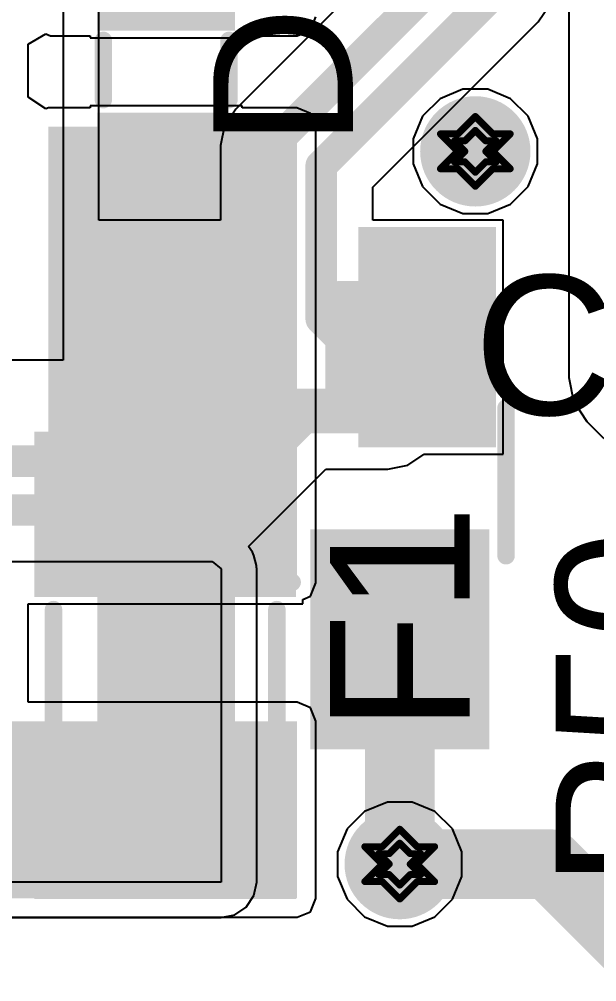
# Model space of a CAD drawing. Header units: inches. Extents: x -2.7 to 10.9, y -2.9 to 7.4.
# Drawn here: x -0.5046 to -0.3391, y -0.1299 to 0.146 of the extents above; entities that cross this region are included whole.
import ezdxf

# ---------------------------------------------------------------- set-up
doc = ezdxf.new("R2010")
doc.units = ezdxf.units.IN
doc.header["$MEASUREMENT"] = 0
for name, color, linetype in [('Bottom Layer', 5, 'Continuous'), ('Bottom Overlay', 54, 'Continuous'), ('Bottom Paste', 16, 'Continuous'), ('Bottom Solder', 6, 'Continuous'), ('Drill Drawing', 1, 'Continuous'), ('Layer 2', 16, 'Continuous'), ('Layer 3', 76, 'Continuous'), ('Top Layer', 1, 'Continuous'), ('Top Overlay', 2, 'Continuous'), ('Top Paste', 8, 'Continuous'), ('Top Solder', 216, 'Continuous'), ('Via Holes', 16, 'Continuous')]:
    doc.layers.add(name, color=color, linetype=linetype)
doc.styles.add('Arial', font='', dxfattribs={"height": 0.2})
doc.styles.get('Arial').set_extended_font_data('Arial')

# ---------------------------------------------------------------- blocks, each defined once
blk = doc.blocks.new('IND_0603__1608_M_______258')
at = {"layer": 'Top Layer'}
for points in [[(-0.03937, 0.01575), (-0.01575, 0.01575), (-0.01575, -0.01575), (-0.03937, -0.01575)], [(0.01575, 0.01575), (0.03937, 0.01575), (0.03937, -0.01575), (0.01575, -0.01575)]]:
    blk.add_hatch(color=1, dxfattribs=at).paths.add_polyline_path(points)
at = {"layer": 'Top Paste'}
for points in [[(-0.03937, 0.01575), (-0.01575, 0.01575), (-0.01575, -0.01575), (-0.03937, -0.01575)], [(0.01575, 0.01575), (0.03937, 0.01575), (0.03937, -0.01575), (0.01575, -0.01575)]]:
    blk.add_hatch(color=8, dxfattribs=at).paths.add_polyline_path(points)
at = {"layer": 'Top Solder'}
for points in [[(-0.04337, 0.01975), (-0.01175, 0.01975), (-0.01175, -0.01975), (-0.04337, -0.01975)], [(0.01175, 0.01975), (0.04337, 0.01975), (0.04337, -0.01975), (0.01175, -0.01975)]]:
    blk.add_hatch(color=216, dxfattribs=at).paths.add_polyline_path(points)
at = {"layer": 'Top Overlay'}
for points in [[(-0.008, 0.018, 0.005, 0.005, 0), (0.009, 0.018, 0.005, 0.005, 0)], [(-0.008, -0.018, 0.005, 0.005, 0), (0.009, -0.018, 0.005, 0.005, 0)]]:
    blk.add_lwpolyline(points, format="xyseb", dxfattribs=at)
for points in [[(-0.00925, 0.018, 0.0025, 0.0025, 1), (-0.00675, 0.018, 0.0025, 0.0025, 1)], [(0.00775, 0.018, 0.0025, 0.0025, 1), (0.01025, 0.018, 0.0025, 0.0025, 1)], [(-0.00925, -0.018, 0.0025, 0.0025, 1), (-0.00675, -0.018, 0.0025, 0.0025, 1)], [(0.00775, -0.018, 0.0025, 0.0025, 1), (0.01025, -0.018, 0.0025, 0.0025, 1)]]:
    blk.add_lwpolyline(points, format="xyseb", close=True, dxfattribs=at)
blk = doc.blocks.new('F____0805_261')
at = {"layer": 'Top Layer'}
for points in [[(-0.02362, -0.03346), (-0.06299, -0.03346), (-0.06299, 0.03346), (-0.02362, 0.03346)], [(0.06299, -0.03346), (0.02362, -0.03346), (0.02362, 0.03346), (0.06299, 0.03346)]]:
    blk.add_hatch(color=1, dxfattribs=at).paths.add_polyline_path(points)
at = {"layer": 'Top Paste'}
for points in [[(-0.02362, -0.03346), (-0.06299, -0.03346), (-0.06299, 0.03346), (-0.02362, 0.03346)], [(0.06299, -0.03346), (0.02362, -0.03346), (0.02362, 0.03346), (0.06299, 0.03346)]]:
    blk.add_hatch(color=8, dxfattribs=at).paths.add_polyline_path(points)
at = {"layer": 'Top Solder'}
for points in [[(-0.01962, -0.03746), (-0.06699, -0.03746), (-0.06699, 0.03746), (-0.01962, 0.03746)], [(0.06699, -0.03746), (0.01962, -0.03746), (0.01962, 0.03746), (0.06699, 0.03746)]]:
    blk.add_hatch(color=216, dxfattribs=at).paths.add_polyline_path(points)
at = {"layer": 'Top Overlay'}
for points in [[(-0.016, 0.032, 0.005, 0.005, 0), (0.016, 0.032, 0.005, 0.005, 0)], [(-0.016, -0.032, 0.005, 0.005, 0), (0.016, -0.032, 0.005, 0.005, 0)]]:
    blk.add_lwpolyline(points, format="xyseb", dxfattribs=at)
for points in [[(-0.01725, 0.032, 0.0025, 0.0025, 1), (-0.01475, 0.032, 0.0025, 0.0025, 1)], [(0.01475, 0.032, 0.0025, 0.0025, 1), (0.01725, 0.032, 0.0025, 0.0025, 1)], [(-0.01725, -0.032, 0.0025, 0.0025, 1), (-0.01475, -0.032, 0.0025, 0.0025, 1)], [(0.01475, -0.032, 0.0025, 0.0025, 1), (0.01725, -0.032, 0.0025, 0.0025, 1)]]:
    blk.add_lwpolyline(points, format="xyseb", close=True, dxfattribs=at)
blk = doc.blocks.new('SOT_143_4__B_269')
at = {"layer": 'Bottom Layer'}
for points in [[(-0.02756, 0.05118), (-0.02756, 0.08268), (0.02756, 0.08268), (0.02756, 0.05118)], [(0.05906, 0.05118), (0.05906, 0.08268), (0.11417, 0.08268), (0.11417, 0.05118)], [(-0.02756, -0.02165), (-0.02756, 0.02165), (0.02756, 0.02165), (0.02756, -0.02165)], [(0.05906, -0.02362), (0.05906, 0.00787), (0.11417, 0.00787), (0.11417, -0.02362)]]:
    blk.add_hatch(color=5, dxfattribs=at).paths.add_polyline_path(points)
at = {"layer": 'Bottom Paste'}
for points in [[(-0.02756, 0.05118), (-0.02756, 0.08268), (0.02756, 0.08268), (0.02756, 0.05118)], [(0.05906, 0.05118), (0.05906, 0.08268), (0.11417, 0.08268), (0.11417, 0.05118)], [(-0.02756, -0.02165), (-0.02756, 0.02165), (0.02756, 0.02165), (0.02756, -0.02165)], [(0.05906, -0.02362), (0.05906, 0.00787), (0.11417, 0.00787), (0.11417, -0.02362)]]:
    blk.add_hatch(color=16, dxfattribs=at).paths.add_polyline_path(points)
at = {"layer": 'Bottom Solder'}
for points in [[(-0.03156, 0.04718), (-0.03156, 0.08668), (0.03156, 0.08668), (0.03156, 0.04718)], [(0.05506, 0.04718), (0.05506, 0.08668), (0.11817, 0.08668), (0.11817, 0.04718)], [(-0.03156, -0.02565), (-0.03156, 0.02565), (0.03156, 0.02565), (0.03156, -0.02565)], [(0.05506, -0.02762), (0.05506, 0.01187), (0.11817, 0.01187), (0.11817, -0.02762)]]:
    blk.add_hatch(color=6, dxfattribs=at).paths.add_polyline_path(points)
at = {"layer": 'Bottom Overlay'}
for points in [[(0.02762, 0.08953, 0.005, 0.005, 0), (0.06289, 0.08953, 0.005, 0.005, 0)], [(0.01634, 0.04315, 0.005, 0.005, 0), (0.01634, 0.03082, 0.005, 0.005, 0)], [(0.06936, 0.04241, 0.005, 0.005, 0), (0.06936, 0.01678, 0.005, 0.005, 0)], [(-0.039, 0.006, 0.005, 0.005, 0), (-0.034, 0.001, 0.005, 0.005, 0)], [(-0.039, 0.006, 0.005, 0.005, 0), (-0.039, -0.004, 0.005, 0.005, 0)], [(-0.034, 0.001, 0.005, 0.005, 0), (-0.039, -0.004, 0.005, 0.005, 0)], [(0.02394, -0.03047, 0.005, 0.005, 0), (0.06632, -0.03047, 0.005, 0.005, 0)]]:
    blk.add_lwpolyline(points, format="xyseb", dxfattribs=at)
for points in [[(0.02637, 0.08953, 0.0025, 0.0025, 1), (0.02887, 0.08953, 0.0025, 0.0025, 1)], [(0.06164, 0.08953, 0.0025, 0.0025, 1), (0.06414, 0.08953, 0.0025, 0.0025, 1)], [(0.01509, 0.04315, 0.0025, 0.0025, 1), (0.01759, 0.04315, 0.0025, 0.0025, 1)], [(0.06811, 0.04241, 0.0025, 0.0025, 1), (0.07061, 0.04241, 0.0025, 0.0025, 1)], [(0.01509, 0.03082, 0.0025, 0.0025, 1), (0.01759, 0.03082, 0.0025, 0.0025, 1)], [(0.06811, 0.01678, 0.0025, 0.0025, 1), (0.07061, 0.01678, 0.0025, 0.0025, 1)], [(-0.04025, 0.006, 0.0025, 0.0025, 1), (-0.03775, 0.006, 0.0025, 0.0025, 1)], [(-0.04025, 0.006, 0.0025, 0.0025, 1), (-0.03775, 0.006, 0.0025, 0.0025, 1)], [(-0.03525, 0.001, 0.0025, 0.0025, 1), (-0.03275, 0.001, 0.0025, 0.0025, 1)], [(-0.03525, 0.001, 0.0025, 0.0025, 1), (-0.03275, 0.001, 0.0025, 0.0025, 1)], [(-0.04025, -0.004, 0.0025, 0.0025, 1), (-0.03775, -0.004, 0.0025, 0.0025, 1)], [(-0.04025, -0.004, 0.0025, 0.0025, 1), (-0.03775, -0.004, 0.0025, 0.0025, 1)], [(0.02269, -0.03047, 0.0025, 0.0025, 1), (0.02519, -0.03047, 0.0025, 0.0025, 1)], [(0.06507, -0.03047, 0.0025, 0.0025, 1), (0.06757, -0.03047, 0.0025, 0.0025, 1)]]:
    blk.add_lwpolyline(points, format="xyseb", close=True, dxfattribs=at)
blk = doc.blocks.new('C___0402_336')
at = {"layer": 'Top Layer'}
for points in [[(-0.0275, -0.0125), (-0.0275, 0.0125), (-0.0095, 0.0125), (-0.0095, -0.0125)], [(0.0095, -0.0125), (0.0095, 0.0125), (0.0275, 0.0125), (0.0275, -0.0125)]]:
    blk.add_hatch(color=1, dxfattribs=at).paths.add_polyline_path(points)
at = {"layer": 'Top Paste'}
for points in [[(-0.0275, -0.0125), (-0.0275, 0.0125), (-0.0095, 0.0125), (-0.0095, -0.0125)], [(0.0095, -0.0125), (0.0095, 0.0125), (0.0275, 0.0125), (0.0275, -0.0125)]]:
    blk.add_hatch(color=8, dxfattribs=at).paths.add_polyline_path(points)
at = {"layer": 'Top Solder'}
for points in [[(-0.02986, -0.01486), (-0.02986, 0.01486), (-0.00714, 0.01486), (-0.00714, -0.01486)], [(0.00714, -0.01486), (0.00714, 0.01486), (0.02986, 0.01486), (0.02986, -0.01486)]]:
    blk.add_hatch(color=216, dxfattribs=at).paths.add_polyline_path(points)
at = {"layer": 'Top Overlay'}
for points in [[(-0.031, 0.016, 0.005, 0.005, 0), (-0.031, -0.016, 0.005, 0.005, 0)], [(-0.011, 0.016, 0.005, 0.005, 0), (-0.031, 0.016, 0.005, 0.005, 0)], [(0.031, 0.016, 0.005, 0.005, 0), (0.011, 0.016, 0.005, 0.005, 0)], [(0.031, 0.016, 0.005, 0.005, 0), (0.031, -0.016, 0.005, 0.005, 0)], [(-0.011, -0.016, 0.005, 0.005, 0), (-0.031, -0.016, 0.005, 0.005, 0)], [(0.031, -0.016, 0.005, 0.005, 0), (0.011, -0.016, 0.005, 0.005, 0)]]:
    blk.add_lwpolyline(points, format="xyseb", dxfattribs=at)
for points in [[(-0.03225, 0.016, 0.0025, 0.0025, 1), (-0.02975, 0.016, 0.0025, 0.0025, 1)], [(-0.03225, 0.016, 0.0025, 0.0025, 1), (-0.02975, 0.016, 0.0025, 0.0025, 1)], [(-0.01225, 0.016, 0.0025, 0.0025, 1), (-0.00975, 0.016, 0.0025, 0.0025, 1)], [(0.00975, 0.016, 0.0025, 0.0025, 1), (0.01225, 0.016, 0.0025, 0.0025, 1)], [(0.02975, 0.016, 0.0025, 0.0025, 1), (0.03225, 0.016, 0.0025, 0.0025, 1)], [(0.02975, 0.016, 0.0025, 0.0025, 1), (0.03225, 0.016, 0.0025, 0.0025, 1)], [(-0.03225, -0.016, 0.0025, 0.0025, 1), (-0.02975, -0.016, 0.0025, 0.0025, 1)], [(-0.03225, -0.016, 0.0025, 0.0025, 1), (-0.02975, -0.016, 0.0025, 0.0025, 1)], [(-0.01225, -0.016, 0.0025, 0.0025, 1), (-0.00975, -0.016, 0.0025, 0.0025, 1)], [(0.00975, -0.016, 0.0025, 0.0025, 1), (0.01225, -0.016, 0.0025, 0.0025, 1)], [(0.02975, -0.016, 0.0025, 0.0025, 1), (0.03225, -0.016, 0.0025, 0.0025, 1)], [(0.02975, -0.016, 0.0025, 0.0025, 1), (0.03225, -0.016, 0.0025, 0.0025, 1)]]:
    blk.add_lwpolyline(points, format="xyseb", close=True, dxfattribs=at)

msp = doc.modelspace()

# ---------------------------------------------------------------- hatches: boundary and pattern name
at = {"layer": 'Bottom Layer'}
h = msp.add_hatch(color=5, dxfattribs=at)
edge = h.paths.add_edge_path()
edge.add_arc((-0.37392, 0.10815), 0.01181, 0, 360)
h = msp.add_hatch(color=5, dxfattribs=at)
edge = h.paths.add_edge_path()
edge.add_arc((-0.39558, -0.09618), 0.01181, 0, 360)
at = {"layer": 'Bottom Solder'}
h = msp.add_hatch(color=6, dxfattribs=at)
edge = h.paths.add_edge_path()
edge.add_arc((-0.37392, 0.10815), 0.01581, 0, 360)
h = msp.add_hatch(color=6, dxfattribs=at)
edge = h.paths.add_edge_path()
edge.add_arc((-0.39558, -0.09618), 0.01581, 0, 360)
at = {"layer": 'Layer 2'}
h = msp.add_hatch(color=16, dxfattribs=at)
edge = h.paths.add_edge_path()
edge.add_arc((-0.37392, 0.10815), 0.01181, 0, 360)
h = msp.add_hatch(color=16, dxfattribs=at)
edge = h.paths.add_edge_path()
edge.add_arc((-0.39558, -0.09618), 0.01181, 0, 360)
at = {"layer": 'Layer 3'}
h = msp.add_hatch(color=76, dxfattribs=at)
edge = h.paths.add_edge_path()
edge.add_arc((-0.37392, 0.10815), 0.01181, 0, 360)
h = msp.add_hatch(color=76, dxfattribs=at)
edge = h.paths.add_edge_path()
edge.add_arc((-0.39558, -0.09618), 0.01181, 0, 360)
at = {"layer": 'Top Layer'}
h = msp.add_hatch(color=1, dxfattribs=at)
edge = h.paths.add_edge_path()
edge.add_arc((-0.37392, 0.10815), 0.01181, 0, 360)
for points in [[(-0.49625, -0.01558), (-0.42502, -0.01558), (-0.42502, 0.11523), (-0.49625, 0.11523)], [(-0.547, -0.106), (-0.425, -0.106), (-0.425, -0.0552), (-0.547, -0.0552)]]:
    msp.add_hatch(color=1, dxfattribs=at).paths.add_polyline_path(points)
h = msp.add_hatch(color=1, dxfattribs=at)
edge = h.paths.add_edge_path()
edge.add_arc((-0.39558, -0.09618), 0.01181, 0, 360)
at = {"layer": 'Top Solder'}
h = msp.add_hatch(color=216, dxfattribs=at)
edge = h.paths.add_edge_path()
edge.add_arc((-0.37392, 0.10815), 0.01581, 0, 360)
h = msp.add_hatch(color=216, dxfattribs=at)
edge = h.paths.add_edge_path()
edge.add_arc((-0.39558, -0.09618), 0.01581, 0, 360)
at = {"layer": 'Via Holes'}
h = msp.add_hatch(color=7, dxfattribs=at)
edge = h.paths.add_edge_path()
edge.add_arc((-0.37392, 0.10815), 0.00591, 0, 360)
h = msp.add_hatch(color=7, dxfattribs=at)
edge = h.paths.add_edge_path()
edge.add_arc((-0.39558, -0.09618), 0.00591, 0, 360)

# ---------------------------------------------------------------- linework, layer by layer
at = {"layer": 'Bottom Layer'}
for p, q in [((-0.39514, 0.16768), (-0.44256, 0.12027)), ((-0.492, 0.15755), (-0.492, 0.0483)), ((-0.4818, 0.08845), (-0.4818, 0.15755)), ((-0.34717, 0.15227), (-0.34717, 0.04333)), ((-0.35591, 0.14531), (-0.3527, 0.1501)), ((-0.40332, 0.09789), (-0.35591, 0.14531)), ((-0.44256, 0.12027), (-0.44576, 0.11547)), ((-0.44576, 0.11547), (-0.44689, 0.10982)), ((-0.44689, 0.10982), (-0.44689, 0.08845)), ((-0.40332, 0.08845), (-0.40332, 0.09789)), ((-0.44689, 0.08845), (-0.4818, 0.08845)), ((-0.36595, 0.08845), (-0.40332, 0.08845)), ((-0.36595, 0.02133), (-0.36595, 0.08845)), ((-0.492, 0.0483), (-0.53535, 0.0483)), ((-0.34717, 0.04333), (-0.34581, 0.0365)), ((-0.34581, 0.0365), (-0.34195, 0.03071)), ((-0.34195, 0.03071), (-0.31705, 0.00582)), ((-0.39329, 0.01817), (-0.38856, 0.02133)), ((-0.38856, 0.02133), (-0.36595, 0.02133)), ((-0.43888, -0.00512), (-0.41672, 0.01705)), ((-0.41672, 0.01705), (-0.39895, 0.01705)), ((-0.39895, 0.01705), (-0.39329, 0.01817)), ((-0.43776, -0.00676), (-0.43888, -0.00512)), ((-0.43762, -0.00724), (-0.43776, -0.00676)), ((-0.43734, -0.00766), (-0.43762, -0.00724)), ((-0.43704, -0.00913), (-0.43734, -0.00766)), ((-0.51754, -0.00945), (-0.44934, -0.00945)), ((-0.44934, -0.00945), (-0.44676, -0.01156)), ((-0.43661, -0.01057), (-0.43704, -0.00913)), ((-0.43666, -0.01107), (-0.43661, -0.01057)), ((-0.44676, -0.01156), (-0.44676, -0.10131)), ((-0.43656, -0.01156), (-0.43666, -0.01107)), ((-0.43656, -0.10131), (-0.43656, -0.01156)), ((-0.44676, -0.10131), (-0.63607, -0.10131)), ((-0.43734, -0.10521), (-0.43656, -0.10131)), ((-0.43955, -0.10852), (-0.43734, -0.10521)), ((-0.44285, -0.11073), (-0.43955, -0.10852)), ((-0.63607, -0.11151), (-0.44676, -0.11151)), ((-0.44676, -0.11151), (-0.44285, -0.11073))]:
    msp.add_line(p, q, dxfattribs=at)
for points in [[(-0.4321, 0.10982, 0.009, 0.009, 0), (-0.38036, 0.16156, 0.009, 0.009, 0)], [(-0.4181, 0.10402, 0.009, 0.009, 0), (-0.36636, 0.15576, 0.009, 0.009, 0)], [(-0.4321, 0.06016, 0.009, 0.009, 0), (-0.4321, 0.10982, 0.009, 0.009, 0)], [(-0.4181, 0.06016, 0.009, 0.009, 0), (-0.4181, 0.10402, 0.009, 0.009, 0)], [(-0.43738, 0.05489, 0.009, 0.009, 0), (-0.4321, 0.06016, 0.009, 0.009, 0)], [(-0.4181, 0.06016, 0.009, 0.009, 0), (-0.41283, 0.05489, 0.009, 0.009, 0)], [(-0.47375, 0.04364, 0.009, 0.009, 0), (-0.4625, 0.05489, 0.009, 0.009, 0)], [(-0.4625, 0.05489, 0.009, 0.009, 0), (-0.43738, 0.05489, 0.009, 0.009, 0)], [(-0.41283, 0.05489, 0.009, 0.009, 0), (-0.3877, 0.05489, 0.009, 0.009, 0)], [(-0.3877, 0.04308, 0.009, 0.009, 0), (-0.3877, 0.05489, 0.009, 0.009, 0)], [(-0.47375, 0.02461, 0.009, 0.009, 0), (-0.47375, 0.04364, 0.009, 0.009, 0)], [(-0.39895, 0.03183, 0.009, 0.009, 0), (-0.3877, 0.04308, 0.009, 0.009, 0)], [(-0.44934, 0.00534, 0.009, 0.009, 0), (-0.42284, 0.03183, 0.009, 0.009, 0)], [(-0.42284, 0.03183, 0.009, 0.009, 0), (-0.39895, 0.03183, 0.009, 0.009, 0)], [(-0.47902, 0.01934, 0.009, 0.009, 0), (-0.47375, 0.02461, 0.009, 0.009, 0)], [(-0.51174, 0.01934, 0.009, 0.009, 0), (-0.47902, 0.01934, 0.009, 0.009, 0)], [(-0.51754, 0.00534, 0.009, 0.009, 0), (-0.44934, 0.00534, 0.009, 0.009, 0)], [(-0.39558, -0.09618, 0.02, 0.02, 0), (-0.39558, -0.03172, 0.02, 0.02, 0)]]:
    msp.add_lwpolyline(points, format="xyseb", dxfattribs=at)
for points in [[(-0.43435, 0.10982, 0.0045, 0.0045, 1), (-0.42985, 0.10982, 0.0045, 0.0045, 1)], [(-0.43435, 0.10982, 0.0045, 0.0045, 1), (-0.42985, 0.10982, 0.0045, 0.0045, 1)], [(-0.42035, 0.10402, 0.0045, 0.0045, 1), (-0.41585, 0.10402, 0.0045, 0.0045, 1)], [(-0.42035, 0.10402, 0.0045, 0.0045, 1), (-0.41585, 0.10402, 0.0045, 0.0045, 1)], [(-0.43435, 0.06016, 0.0045, 0.0045, 1), (-0.42985, 0.06016, 0.0045, 0.0045, 1)], [(-0.43435, 0.06016, 0.0045, 0.0045, 1), (-0.42985, 0.06016, 0.0045, 0.0045, 1)], [(-0.42035, 0.06016, 0.0045, 0.0045, 1), (-0.41585, 0.06016, 0.0045, 0.0045, 1)], [(-0.42035, 0.06016, 0.0045, 0.0045, 1), (-0.41585, 0.06016, 0.0045, 0.0045, 1)], [(-0.46475, 0.05489, 0.0045, 0.0045, 1), (-0.46025, 0.05489, 0.0045, 0.0045, 1)], [(-0.46475, 0.05489, 0.0045, 0.0045, 1), (-0.46025, 0.05489, 0.0045, 0.0045, 1)], [(-0.43963, 0.05489, 0.0045, 0.0045, 1), (-0.43513, 0.05489, 0.0045, 0.0045, 1)], [(-0.43963, 0.05489, 0.0045, 0.0045, 1), (-0.43513, 0.05489, 0.0045, 0.0045, 1)], [(-0.41508, 0.05489, 0.0045, 0.0045, 1), (-0.41058, 0.05489, 0.0045, 0.0045, 1)], [(-0.41508, 0.05489, 0.0045, 0.0045, 1), (-0.41058, 0.05489, 0.0045, 0.0045, 1)], [(-0.38995, 0.05489, 0.0045, 0.0045, 1), (-0.38545, 0.05489, 0.0045, 0.0045, 1)], [(-0.38995, 0.05489, 0.0045, 0.0045, 1), (-0.38545, 0.05489, 0.0045, 0.0045, 1)], [(-0.476, 0.04364, 0.0045, 0.0045, 1), (-0.4715, 0.04364, 0.0045, 0.0045, 1)], [(-0.476, 0.04364, 0.0045, 0.0045, 1), (-0.4715, 0.04364, 0.0045, 0.0045, 1)], [(-0.38995, 0.04308, 0.0045, 0.0045, 1), (-0.38545, 0.04308, 0.0045, 0.0045, 1)], [(-0.38995, 0.04308, 0.0045, 0.0045, 1), (-0.38545, 0.04308, 0.0045, 0.0045, 1)], [(-0.42509, 0.03183, 0.0045, 0.0045, 1), (-0.42059, 0.03183, 0.0045, 0.0045, 1)], [(-0.42509, 0.03183, 0.0045, 0.0045, 1), (-0.42059, 0.03183, 0.0045, 0.0045, 1)], [(-0.4012, 0.03183, 0.0045, 0.0045, 1), (-0.3967, 0.03183, 0.0045, 0.0045, 1)], [(-0.4012, 0.03183, 0.0045, 0.0045, 1), (-0.3967, 0.03183, 0.0045, 0.0045, 1)], [(-0.476, 0.02461, 0.0045, 0.0045, 1), (-0.4715, 0.02461, 0.0045, 0.0045, 1)], [(-0.476, 0.02461, 0.0045, 0.0045, 1), (-0.4715, 0.02461, 0.0045, 0.0045, 1)], [(-0.48128, 0.01934, 0.0045, 0.0045, 1), (-0.47678, 0.01934, 0.0045, 0.0045, 1)], [(-0.48128, 0.01934, 0.0045, 0.0045, 1), (-0.47678, 0.01934, 0.0045, 0.0045, 1)], [(-0.45159, 0.00534, 0.0045, 0.0045, 1), (-0.44709, 0.00534, 0.0045, 0.0045, 1)], [(-0.45159, 0.00534, 0.0045, 0.0045, 1), (-0.44709, 0.00534, 0.0045, 0.0045, 1)], [(-0.40058, -0.03172, 0.01, 0.01, 1), (-0.39058, -0.03172, 0.01, 0.01, 1)], [(-0.40058, -0.09618, 0.01, 0.01, 1), (-0.39058, -0.09618, 0.01, 0.01, 1)]]:
    msp.add_lwpolyline(points, format="xyseb", close=True, dxfattribs=at)
at = {"layer": 'Drill Drawing'}
for points in [[(-0.37892, 0.11315, 0.002, 0.002, 0), (-0.37392, 0.11815, 0.002, 0.002, 0)], [(-0.37392, 0.11815, 0.002, 0.002, 0), (-0.36892, 0.11315, 0.002, 0.002, 0)], [(-0.38392, 0.11315, 0.002, 0.002, 0), (-0.37892, 0.10815, 0.002, 0.002, 0)], [(-0.38392, 0.11315, 0.002, 0.002, 0), (-0.37892, 0.11315, 0.002, 0.002, 0)], [(-0.37692, 0.11115, 0.002, 0.002, 0), (-0.37392, 0.11415, 0.002, 0.002, 0)], [(-0.37392, 0.11415, 0.002, 0.002, 0), (-0.37092, 0.11115, 0.002, 0.002, 0)], [(-0.36892, 0.11315, 0.002, 0.002, 0), (-0.36392, 0.11315, 0.002, 0.002, 0)], [(-0.36892, 0.10815, 0.002, 0.002, 0), (-0.36392, 0.11315, 0.002, 0.002, 0)], [(-0.37992, 0.11115, 0.002, 0.002, 0), (-0.37692, 0.10815, 0.002, 0.002, 0)], [(-0.37992, 0.11115, 0.002, 0.002, 0), (-0.37692, 0.11115, 0.002, 0.002, 0)], [(-0.37092, 0.11115, 0.002, 0.002, 0), (-0.36792, 0.11115, 0.002, 0.002, 0)], [(-0.37092, 0.10815, 0.002, 0.002, 0), (-0.36792, 0.11115, 0.002, 0.002, 0)], [(-0.38392, 0.10315, 0.002, 0.002, 0), (-0.37892, 0.10815, 0.002, 0.002, 0)], [(-0.37992, 0.10515, 0.002, 0.002, 0), (-0.37692, 0.10815, 0.002, 0.002, 0)], [(-0.37092, 0.10815, 0.002, 0.002, 0), (-0.36792, 0.10515, 0.002, 0.002, 0)], [(-0.36892, 0.10815, 0.002, 0.002, 0), (-0.36392, 0.10315, 0.002, 0.002, 0)], [(-0.37992, 0.10515, 0.002, 0.002, 0), (-0.37692, 0.10515, 0.002, 0.002, 0)], [(-0.37692, 0.10515, 0.002, 0.002, 0), (-0.37392, 0.10215, 0.002, 0.002, 0)], [(-0.37392, 0.10215, 0.002, 0.002, 0), (-0.37092, 0.10515, 0.002, 0.002, 0)], [(-0.37092, 0.10515, 0.002, 0.002, 0), (-0.36792, 0.10515, 0.002, 0.002, 0)], [(-0.38392, 0.10315, 0.002, 0.002, 0), (-0.37892, 0.10315, 0.002, 0.002, 0)], [(-0.37892, 0.10315, 0.002, 0.002, 0), (-0.37392, 0.09815, 0.002, 0.002, 0)], [(-0.37392, 0.09815, 0.002, 0.002, 0), (-0.36892, 0.10315, 0.002, 0.002, 0)], [(-0.36892, 0.10315, 0.002, 0.002, 0), (-0.36392, 0.10315, 0.002, 0.002, 0)], [(-0.40058, -0.09118, 0.002, 0.002, 0), (-0.39558, -0.08618, 0.002, 0.002, 0)], [(-0.39558, -0.08618, 0.002, 0.002, 0), (-0.39058, -0.09118, 0.002, 0.002, 0)], [(-0.40558, -0.09118, 0.002, 0.002, 0), (-0.40058, -0.09618, 0.002, 0.002, 0)], [(-0.40558, -0.09118, 0.002, 0.002, 0), (-0.40058, -0.09118, 0.002, 0.002, 0)], [(-0.39858, -0.09318, 0.002, 0.002, 0), (-0.39558, -0.09018, 0.002, 0.002, 0)], [(-0.39558, -0.09018, 0.002, 0.002, 0), (-0.39258, -0.09318, 0.002, 0.002, 0)], [(-0.39058, -0.09118, 0.002, 0.002, 0), (-0.38558, -0.09118, 0.002, 0.002, 0)], [(-0.39058, -0.09618, 0.002, 0.002, 0), (-0.38558, -0.09118, 0.002, 0.002, 0)], [(-0.40158, -0.09318, 0.002, 0.002, 0), (-0.39858, -0.09618, 0.002, 0.002, 0)], [(-0.40158, -0.09318, 0.002, 0.002, 0), (-0.39858, -0.09318, 0.002, 0.002, 0)], [(-0.39258, -0.09318, 0.002, 0.002, 0), (-0.38958, -0.09318, 0.002, 0.002, 0)], [(-0.39258, -0.09618, 0.002, 0.002, 0), (-0.38958, -0.09318, 0.002, 0.002, 0)], [(-0.40558, -0.10118, 0.002, 0.002, 0), (-0.40058, -0.09618, 0.002, 0.002, 0)], [(-0.40158, -0.09918, 0.002, 0.002, 0), (-0.39858, -0.09618, 0.002, 0.002, 0)], [(-0.39258, -0.09618, 0.002, 0.002, 0), (-0.38958, -0.09918, 0.002, 0.002, 0)], [(-0.39058, -0.09618, 0.002, 0.002, 0), (-0.38558, -0.10118, 0.002, 0.002, 0)], [(-0.40158, -0.09918, 0.002, 0.002, 0), (-0.39858, -0.09918, 0.002, 0.002, 0)], [(-0.39858, -0.09918, 0.002, 0.002, 0), (-0.39558, -0.10218, 0.002, 0.002, 0)], [(-0.39558, -0.10218, 0.002, 0.002, 0), (-0.39258, -0.09918, 0.002, 0.002, 0)], [(-0.39258, -0.09918, 0.002, 0.002, 0), (-0.38958, -0.09918, 0.002, 0.002, 0)], [(-0.40558, -0.10118, 0.002, 0.002, 0), (-0.40058, -0.10118, 0.002, 0.002, 0)], [(-0.40058, -0.10118, 0.002, 0.002, 0), (-0.39558, -0.10618, 0.002, 0.002, 0)], [(-0.39558, -0.10618, 0.002, 0.002, 0), (-0.39058, -0.10118, 0.002, 0.002, 0)], [(-0.39058, -0.10118, 0.002, 0.002, 0), (-0.38558, -0.10118, 0.002, 0.002, 0)]]:
    msp.add_lwpolyline(points, format="xyseb", dxfattribs=at)
for points in [[(-0.37442, 0.11815, 0.001, 0.001, 1), (-0.37342, 0.11815, 0.001, 0.001, 1)], [(-0.37442, 0.11815, 0.001, 0.001, 1), (-0.37342, 0.11815, 0.001, 0.001, 1)], [(-0.38442, 0.11315, 0.001, 0.001, 1), (-0.38342, 0.11315, 0.001, 0.001, 1)], [(-0.38442, 0.11315, 0.001, 0.001, 1), (-0.38342, 0.11315, 0.001, 0.001, 1)], [(-0.37942, 0.11315, 0.001, 0.001, 1), (-0.37842, 0.11315, 0.001, 0.001, 1)], [(-0.37942, 0.11315, 0.001, 0.001, 1), (-0.37842, 0.11315, 0.001, 0.001, 1)], [(-0.37442, 0.11415, 0.001, 0.001, 1), (-0.37342, 0.11415, 0.001, 0.001, 1)], [(-0.37442, 0.11415, 0.001, 0.001, 1), (-0.37342, 0.11415, 0.001, 0.001, 1)], [(-0.36942, 0.11315, 0.001, 0.001, 1), (-0.36842, 0.11315, 0.001, 0.001, 1)], [(-0.36942, 0.11315, 0.001, 0.001, 1), (-0.36842, 0.11315, 0.001, 0.001, 1)], [(-0.36442, 0.11315, 0.001, 0.001, 1), (-0.36342, 0.11315, 0.001, 0.001, 1)], [(-0.36442, 0.11315, 0.001, 0.001, 1), (-0.36342, 0.11315, 0.001, 0.001, 1)], [(-0.38042, 0.11115, 0.001, 0.001, 1), (-0.37942, 0.11115, 0.001, 0.001, 1)], [(-0.38042, 0.11115, 0.001, 0.001, 1), (-0.37942, 0.11115, 0.001, 0.001, 1)], [(-0.37742, 0.11115, 0.001, 0.001, 1), (-0.37642, 0.11115, 0.001, 0.001, 1)], [(-0.37742, 0.11115, 0.001, 0.001, 1), (-0.37642, 0.11115, 0.001, 0.001, 1)], [(-0.37142, 0.11115, 0.001, 0.001, 1), (-0.37042, 0.11115, 0.001, 0.001, 1)], [(-0.37142, 0.11115, 0.001, 0.001, 1), (-0.37042, 0.11115, 0.001, 0.001, 1)], [(-0.36842, 0.11115, 0.001, 0.001, 1), (-0.36742, 0.11115, 0.001, 0.001, 1)], [(-0.36842, 0.11115, 0.001, 0.001, 1), (-0.36742, 0.11115, 0.001, 0.001, 1)], [(-0.37942, 0.10815, 0.001, 0.001, 1), (-0.37842, 0.10815, 0.001, 0.001, 1)], [(-0.37942, 0.10815, 0.001, 0.001, 1), (-0.37842, 0.10815, 0.001, 0.001, 1)], [(-0.37742, 0.10815, 0.001, 0.001, 1), (-0.37642, 0.10815, 0.001, 0.001, 1)], [(-0.37742, 0.10815, 0.001, 0.001, 1), (-0.37642, 0.10815, 0.001, 0.001, 1)], [(-0.37142, 0.10815, 0.001, 0.001, 1), (-0.37042, 0.10815, 0.001, 0.001, 1)], [(-0.37142, 0.10815, 0.001, 0.001, 1), (-0.37042, 0.10815, 0.001, 0.001, 1)], [(-0.36942, 0.10815, 0.001, 0.001, 1), (-0.36842, 0.10815, 0.001, 0.001, 1)], [(-0.36942, 0.10815, 0.001, 0.001, 1), (-0.36842, 0.10815, 0.001, 0.001, 1)], [(-0.38042, 0.10515, 0.001, 0.001, 1), (-0.37942, 0.10515, 0.001, 0.001, 1)], [(-0.38042, 0.10515, 0.001, 0.001, 1), (-0.37942, 0.10515, 0.001, 0.001, 1)], [(-0.37742, 0.10515, 0.001, 0.001, 1), (-0.37642, 0.10515, 0.001, 0.001, 1)], [(-0.37742, 0.10515, 0.001, 0.001, 1), (-0.37642, 0.10515, 0.001, 0.001, 1)], [(-0.37142, 0.10515, 0.001, 0.001, 1), (-0.37042, 0.10515, 0.001, 0.001, 1)], [(-0.37142, 0.10515, 0.001, 0.001, 1), (-0.37042, 0.10515, 0.001, 0.001, 1)], [(-0.36842, 0.10515, 0.001, 0.001, 1), (-0.36742, 0.10515, 0.001, 0.001, 1)], [(-0.36842, 0.10515, 0.001, 0.001, 1), (-0.36742, 0.10515, 0.001, 0.001, 1)], [(-0.38442, 0.10315, 0.001, 0.001, 1), (-0.38342, 0.10315, 0.001, 0.001, 1)], [(-0.38442, 0.10315, 0.001, 0.001, 1), (-0.38342, 0.10315, 0.001, 0.001, 1)], [(-0.37942, 0.10315, 0.001, 0.001, 1), (-0.37842, 0.10315, 0.001, 0.001, 1)], [(-0.37942, 0.10315, 0.001, 0.001, 1), (-0.37842, 0.10315, 0.001, 0.001, 1)], [(-0.37442, 0.10215, 0.001, 0.001, 1), (-0.37342, 0.10215, 0.001, 0.001, 1)], [(-0.37442, 0.10215, 0.001, 0.001, 1), (-0.37342, 0.10215, 0.001, 0.001, 1)], [(-0.36942, 0.10315, 0.001, 0.001, 1), (-0.36842, 0.10315, 0.001, 0.001, 1)], [(-0.36942, 0.10315, 0.001, 0.001, 1), (-0.36842, 0.10315, 0.001, 0.001, 1)], [(-0.36442, 0.10315, 0.001, 0.001, 1), (-0.36342, 0.10315, 0.001, 0.001, 1)], [(-0.36442, 0.10315, 0.001, 0.001, 1), (-0.36342, 0.10315, 0.001, 0.001, 1)], [(-0.37442, 0.09815, 0.001, 0.001, 1), (-0.37342, 0.09815, 0.001, 0.001, 1)], [(-0.37442, 0.09815, 0.001, 0.001, 1), (-0.37342, 0.09815, 0.001, 0.001, 1)], [(-0.39608, -0.08618, 0.001, 0.001, 1), (-0.39508, -0.08618, 0.001, 0.001, 1)], [(-0.39608, -0.08618, 0.001, 0.001, 1), (-0.39508, -0.08618, 0.001, 0.001, 1)], [(-0.40608, -0.09118, 0.001, 0.001, 1), (-0.40508, -0.09118, 0.001, 0.001, 1)], [(-0.40608, -0.09118, 0.001, 0.001, 1), (-0.40508, -0.09118, 0.001, 0.001, 1)], [(-0.40108, -0.09118, 0.001, 0.001, 1), (-0.40008, -0.09118, 0.001, 0.001, 1)], [(-0.40108, -0.09118, 0.001, 0.001, 1), (-0.40008, -0.09118, 0.001, 0.001, 1)], [(-0.39608, -0.09018, 0.001, 0.001, 1), (-0.39508, -0.09018, 0.001, 0.001, 1)], [(-0.39608, -0.09018, 0.001, 0.001, 1), (-0.39508, -0.09018, 0.001, 0.001, 1)], [(-0.39108, -0.09118, 0.001, 0.001, 1), (-0.39008, -0.09118, 0.001, 0.001, 1)], [(-0.39108, -0.09118, 0.001, 0.001, 1), (-0.39008, -0.09118, 0.001, 0.001, 1)], [(-0.38608, -0.09118, 0.001, 0.001, 1), (-0.38508, -0.09118, 0.001, 0.001, 1)], [(-0.38608, -0.09118, 0.001, 0.001, 1), (-0.38508, -0.09118, 0.001, 0.001, 1)], [(-0.40208, -0.09318, 0.001, 0.001, 1), (-0.40108, -0.09318, 0.001, 0.001, 1)], [(-0.40208, -0.09318, 0.001, 0.001, 1), (-0.40108, -0.09318, 0.001, 0.001, 1)], [(-0.39908, -0.09318, 0.001, 0.001, 1), (-0.39808, -0.09318, 0.001, 0.001, 1)], [(-0.39908, -0.09318, 0.001, 0.001, 1), (-0.39808, -0.09318, 0.001, 0.001, 1)], [(-0.39308, -0.09318, 0.001, 0.001, 1), (-0.39208, -0.09318, 0.001, 0.001, 1)], [(-0.39308, -0.09318, 0.001, 0.001, 1), (-0.39208, -0.09318, 0.001, 0.001, 1)], [(-0.39008, -0.09318, 0.001, 0.001, 1), (-0.38908, -0.09318, 0.001, 0.001, 1)], [(-0.39008, -0.09318, 0.001, 0.001, 1), (-0.38908, -0.09318, 0.001, 0.001, 1)], [(-0.40108, -0.09618, 0.001, 0.001, 1), (-0.40008, -0.09618, 0.001, 0.001, 1)], [(-0.40108, -0.09618, 0.001, 0.001, 1), (-0.40008, -0.09618, 0.001, 0.001, 1)], [(-0.39908, -0.09618, 0.001, 0.001, 1), (-0.39808, -0.09618, 0.001, 0.001, 1)], [(-0.39908, -0.09618, 0.001, 0.001, 1), (-0.39808, -0.09618, 0.001, 0.001, 1)], [(-0.39308, -0.09618, 0.001, 0.001, 1), (-0.39208, -0.09618, 0.001, 0.001, 1)], [(-0.39308, -0.09618, 0.001, 0.001, 1), (-0.39208, -0.09618, 0.001, 0.001, 1)], [(-0.39108, -0.09618, 0.001, 0.001, 1), (-0.39008, -0.09618, 0.001, 0.001, 1)], [(-0.39108, -0.09618, 0.001, 0.001, 1), (-0.39008, -0.09618, 0.001, 0.001, 1)], [(-0.40208, -0.09918, 0.001, 0.001, 1), (-0.40108, -0.09918, 0.001, 0.001, 1)], [(-0.40208, -0.09918, 0.001, 0.001, 1), (-0.40108, -0.09918, 0.001, 0.001, 1)], [(-0.39908, -0.09918, 0.001, 0.001, 1), (-0.39808, -0.09918, 0.001, 0.001, 1)], [(-0.39908, -0.09918, 0.001, 0.001, 1), (-0.39808, -0.09918, 0.001, 0.001, 1)], [(-0.39308, -0.09918, 0.001, 0.001, 1), (-0.39208, -0.09918, 0.001, 0.001, 1)], [(-0.39308, -0.09918, 0.001, 0.001, 1), (-0.39208, -0.09918, 0.001, 0.001, 1)], [(-0.39008, -0.09918, 0.001, 0.001, 1), (-0.38908, -0.09918, 0.001, 0.001, 1)], [(-0.39008, -0.09918, 0.001, 0.001, 1), (-0.38908, -0.09918, 0.001, 0.001, 1)], [(-0.40608, -0.10118, 0.001, 0.001, 1), (-0.40508, -0.10118, 0.001, 0.001, 1)], [(-0.40608, -0.10118, 0.001, 0.001, 1), (-0.40508, -0.10118, 0.001, 0.001, 1)], [(-0.40108, -0.10118, 0.001, 0.001, 1), (-0.40008, -0.10118, 0.001, 0.001, 1)], [(-0.40108, -0.10118, 0.001, 0.001, 1), (-0.40008, -0.10118, 0.001, 0.001, 1)], [(-0.39608, -0.10218, 0.001, 0.001, 1), (-0.39508, -0.10218, 0.001, 0.001, 1)], [(-0.39608, -0.10218, 0.001, 0.001, 1), (-0.39508, -0.10218, 0.001, 0.001, 1)], [(-0.39108, -0.10118, 0.001, 0.001, 1), (-0.39008, -0.10118, 0.001, 0.001, 1)], [(-0.39108, -0.10118, 0.001, 0.001, 1), (-0.39008, -0.10118, 0.001, 0.001, 1)], [(-0.38608, -0.10118, 0.001, 0.001, 1), (-0.38508, -0.10118, 0.001, 0.001, 1)], [(-0.38608, -0.10118, 0.001, 0.001, 1), (-0.38508, -0.10118, 0.001, 0.001, 1)], [(-0.39608, -0.10618, 0.001, 0.001, 1), (-0.39508, -0.10618, 0.001, 0.001, 1)], [(-0.39608, -0.10618, 0.001, 0.001, 1), (-0.39508, -0.10618, 0.001, 0.001, 1)]]:
    msp.add_lwpolyline(points, format="xyseb", close=True, dxfattribs=at)
at = {"layer": 'Layer 3'}
for p, q in [((-0.37746, 0.12596), (-0.38401, 0.12325)), ((-0.37038, 0.12596), (-0.37746, 0.12596)), ((-0.36383, 0.12325), (-0.37038, 0.12596)), ((-0.38401, 0.12325), (-0.38902, 0.11824)), ((-0.35882, 0.11824), (-0.36383, 0.12325)), ((-0.38902, 0.11824), (-0.39173, 0.1117)), ((-0.35611, 0.1117), (-0.35882, 0.11824)), ((-0.39173, 0.1117), (-0.39173, 0.10461)), ((-0.35611, 0.10461), (-0.35611, 0.1117)), ((-0.39173, 0.10461), (-0.38902, 0.09806)), ((-0.35882, 0.09806), (-0.35611, 0.10461)), ((-0.38902, 0.09806), (-0.38401, 0.09305)), ((-0.36383, 0.09305), (-0.35882, 0.09806)), ((-0.38401, 0.09305), (-0.37746, 0.09034)), ((-0.37038, 0.09034), (-0.36383, 0.09305)), ((-0.37746, 0.09034), (-0.37038, 0.09034)), ((-0.39912, -0.07837), (-0.40566, -0.08108)), ((-0.39203, -0.07837), (-0.39912, -0.07837)), ((-0.38549, -0.08108), (-0.39203, -0.07837)), ((-0.40566, -0.08108), (-0.41068, -0.08609)), ((-0.38048, -0.08609), (-0.38549, -0.08108)), ((-0.41068, -0.08609), (-0.41339, -0.09264)), ((-0.37776, -0.09264), (-0.38048, -0.08609)), ((-0.41339, -0.09264), (-0.41339, -0.09972)), ((-0.37776, -0.09972), (-0.37776, -0.09264)), ((-0.41339, -0.09972), (-0.41068, -0.10627)), ((-0.38048, -0.10627), (-0.37776, -0.09972)), ((-0.41068, -0.10627), (-0.40566, -0.11128)), ((-0.38549, -0.11128), (-0.38048, -0.10627)), ((-0.40566, -0.11128), (-0.39912, -0.11399)), ((-0.39203, -0.11399), (-0.38549, -0.11128)), ((-0.39912, -0.11399), (-0.39203, -0.11399))]:
    msp.add_line(p, q, dxfattribs=at)
at = {"layer": 'Top Layer'}
for p, q in [((-0.42117, 0.14289), (-0.41959, 0.14672)), ((-0.50201, 0.13886), (-0.49701, 0.14186)), ((-0.49701, 0.14186), (-0.49568, 0.14131)), ((-0.49568, 0.14131), (-0.48425, 0.14131)), ((-0.48425, 0.14131), (-0.48425, 0.14072)), ((-0.48425, 0.14072), (-0.44076, 0.14072)), ((-0.44076, 0.14072), (-0.44076, 0.14131)), ((-0.44076, 0.14131), (-0.425, 0.14131)), ((-0.425, 0.14131), (-0.42117, 0.14289)), ((-0.50201, 0.12365), (-0.50201, 0.13886)), ((-0.49701, 0.12032), (-0.50201, 0.12365)), ((-0.49625, 0.12064), (-0.49701, 0.12032)), ((-0.48425, 0.12064), (-0.49625, 0.12064)), ((-0.44076, 0.12123), (-0.48425, 0.12123)), ((-0.48425, 0.12123), (-0.48425, 0.12064)), ((-0.44076, 0.12064), (-0.44076, 0.12123)), ((-0.42502, 0.12064), (-0.44076, 0.12064)), ((-0.42119, 0.11905), (-0.42502, 0.12064)), ((-0.4196, 0.11523), (-0.42119, 0.11905)), ((-0.4196, -0.01558), (-0.4196, 0.11523)), ((-0.42119, -0.0194), (-0.4196, -0.01558)), ((-0.50201, -0.04979), (-0.50201, -0.02158)), ((-0.50201, -0.02158), (-0.42333, -0.02158)), ((-0.42333, -0.02029), (-0.42119, -0.0194)), ((-0.42333, -0.02158), (-0.42333, -0.02029)), ((-0.425, -0.04979), (-0.50201, -0.04979)), ((-0.42117, -0.05137), (-0.425, -0.04979)), ((-0.41959, -0.0552), (-0.42117, -0.05137)), ((-0.41959, -0.106), (-0.41959, -0.0552)), ((-0.42117, -0.10983), (-0.41959, -0.106)), ((-0.425, -0.11141), (-0.42117, -0.10983)), ((-0.561, -0.11141), (-0.425, -0.11141))]:
    msp.add_line(p, q, dxfattribs=at)
for points in [[(-0.39558, -0.09618, 0.02, 0.02, 0), (-0.35272, -0.09618, 0.02, 0.02, 0)], [(-0.35272, -0.09618, 0.02, 0.02, 0), (-0.329, -0.1199, 0.02, 0.02, 0)]]:
    msp.add_lwpolyline(points, format="xyseb", dxfattribs=at)
for points in [[(-0.40058, -0.09618, 0.01, 0.01, 1), (-0.39058, -0.09618, 0.01, 0.01, 1)], [(-0.35772, -0.09618, 0.01, 0.01, 1), (-0.34772, -0.09618, 0.01, 0.01, 1)], [(-0.35772, -0.09618, 0.01, 0.01, 1), (-0.34772, -0.09618, 0.01, 0.01, 1)]]:
    msp.add_lwpolyline(points, format="xyseb", close=True, dxfattribs=at)

# ---------------------------------------------------------------- block references
for name, p, rotation in [('IND_0603__1608_M_______258', (-0.4625, 0.13097), 90), ('SOT_143_4__B_269', (-0.39558, -0.03172), 90), ('C___0402_336', (-0.424, 0.05249), 180), ('F____0805_261', (-0.46279, -0.0392), 90)]:
    msp.add_blockref(name, p, dxfattribs=dict(rotation=rotation))

# ---------------------------------------------------------------- texts
at = {"layer": 'Bottom Overlay', "style": 'Arial', "text_generation_flag": 2}
msp.add_text('D1', height=0.04, rotation=270, dxfattribs=at).set_placement((-0.44899, 0.10934))
at = {"layer": 'Top Overlay', "style": 'Arial'}
msp.add_text('C8', height=0.04, dxfattribs=at).set_placement((-0.37437, 0.03261))
for s, p in [('F1', (-0.37558, -0.05838)), ('R50', (-0.31093, -0.10305))]:
    msp.add_text(s, height=0.04, rotation=90, dxfattribs=at).set_placement(p)

doc.saveas('drawing.dxf')
